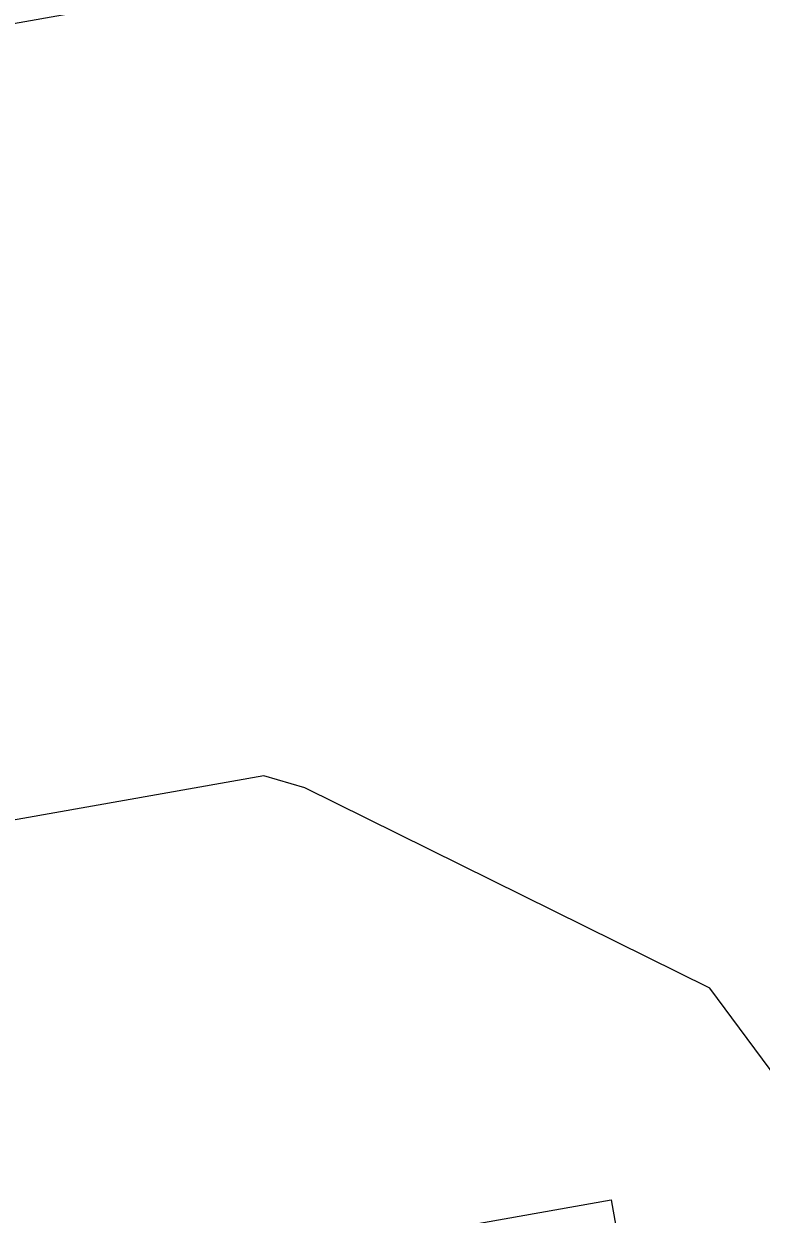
# Model space of a CAD drawing. Header units: millimetres. Extents: x -434100 to 9270898, y 0 to 249028.
# Drawn here: x 73283.88 to 73288.58, y 105971.94 to 105979.52 of the extents above; entities that cross this region are included whole.
import ezdxf
from ezdxf import colors
from ezdxf.entities.mleader import LeaderData, LeaderLine
from ezdxf.math import Vec2, Vec3

# ---------------------------------------------------------------- set-up
doc = ezdxf.new("R2010")
doc.units = ezdxf.units.MM
doc.header["$MEASUREMENT"] = 0
doc.layers.get('0').update_dxf_attribs({"color": 250, "lineweight": 9})
for name, color, linetype, lineweight in [('АР_Отметки', 250, 'Continuous', 15), ('АР_Размеры', 175, 'Continuous', 9), ('АР_Сущ Несущая стена', 216, 'Continuous', 30)]:
    doc.layers.add(name, color=color, linetype=linetype, lineweight=lineweight)
doc.styles.add('ISOCPEUR', font='isocpeur.TTF', dxfattribs={"width": 0.7})

# ---------------------------------------------------------------- blocks, each defined once
blk = doc.blocks.new('_DotSmall')
at = {"color": 0, "linetype": 'ByBlock', "const_width": 0.5}
blk.add_lwpolyline([(-0.0625, 0, 1), (0.0625, 0, 1)], format="xyb", close=True, dxfattribs=at)

msp = doc.modelspace()

# ---------------------------------------------------------------- linework, layer by layer
at = {"layer": 'АР_Размеры', "color": 5, "lineweight": 0, "ltscale": 100, "transparency": 33554687}
for points in [[(73290.1065, 105966.4015), (73289.0639, 105972.284), (73288.2508, 105973.3781), (73285.672, 105974.6546), (73285.4106, 105974.7321), (73280.9687, 105973.9448), (73280.651, 105973.6408), (73279.7682, 105973.732), (73279.066, 105977.6937), (73279.8562, 105978.8243), (73302.4755, 105982.8333)], [(73290.1065, 105966.4015), (73289.0639, 105972.284), (73288.2508, 105973.3781), (73285.672, 105974.6546), (73285.4106, 105974.7321), (73280.9687, 105973.9448), (73280.651, 105973.6408), (73279.7682, 105973.732), (73279.066, 105977.6937), (73279.8562, 105978.8243), (73302.4755, 105982.8333)], [(73290.1065, 105966.4015), (73289.0639, 105972.284), (73288.2508, 105973.3781), (73285.672, 105974.6546), (73285.4106, 105974.7321), (73280.9687, 105973.9448), (73280.651, 105973.6408), (73279.7682, 105973.732), (73279.066, 105977.6937), (73279.8562, 105978.8243), (73302.4755, 105982.8333)], [(73290.1065, 105966.4015), (73289.0639, 105972.284), (73288.2508, 105973.3781), (73285.672, 105974.6546), (73285.4106, 105974.7321), (73280.9687, 105973.9448), (73280.651, 105973.6408), (73279.7682, 105973.732), (73279.066, 105977.6937), (73279.8562, 105978.8243), (73302.4755, 105982.8333)], [(73290.1065, 105966.4015), (73289.0639, 105972.284), (73288.2508, 105973.3781), (73285.672, 105974.6546), (73285.4106, 105974.7321), (73280.9687, 105973.9448), (73280.651, 105973.6408), (73279.7682, 105973.732), (73279.066, 105977.6937), (73279.8562, 105978.8243), (73302.4755, 105982.8333)], [(73290.1065, 105966.4015), (73289.0639, 105972.284), (73288.2508, 105973.3781), (73285.672, 105974.6546), (73285.4106, 105974.7321), (73280.9687, 105973.9448), (73280.651, 105973.6408), (73279.7682, 105973.732), (73279.066, 105977.6937), (73279.8562, 105978.8243), (73302.4755, 105982.8333)], [(73290.1065, 105966.4015), (73289.0639, 105972.284), (73288.2508, 105973.3781), (73285.672, 105974.6546), (73285.4106, 105974.7321), (73280.9687, 105973.9448), (73280.651, 105973.6408), (73279.7682, 105973.732), (73279.066, 105977.6937), (73279.8562, 105978.8243), (73302.4755, 105982.8333)], [(73290.1065, 105966.4015), (73289.0639, 105972.284), (73288.2508, 105973.3781), (73285.672, 105974.6546), (73285.4106, 105974.7321), (73280.9687, 105973.9448), (73280.651, 105973.6408), (73279.7682, 105973.732), (73279.066, 105977.6937), (73279.8562, 105978.8243), (73302.4755, 105982.8333)], [(73290.1065, 105966.4015), (73289.0639, 105972.284), (73288.2508, 105973.3781), (73285.672, 105974.6546), (73285.4106, 105974.7321), (73280.9687, 105973.9448), (73280.651, 105973.6408), (73279.7682, 105973.732), (73279.066, 105977.6937), (73279.8562, 105978.8243), (73302.4755, 105982.8333)], [(73290.1065, 105966.4015), (73289.0639, 105972.284), (73288.2508, 105973.3781), (73285.672, 105974.6546), (73285.4106, 105974.7321), (73280.9687, 105973.9448), (73280.651, 105973.6408), (73279.7682, 105973.732), (73279.066, 105977.6937), (73279.8562, 105978.8243), (73302.4755, 105982.8333)], [(73290.1065, 105966.4015), (73289.0639, 105972.284), (73288.2508, 105973.3781), (73285.672, 105974.6546), (73285.4106, 105974.7321), (73280.9687, 105973.9448), (73280.651, 105973.6408), (73279.7682, 105973.732), (73279.066, 105977.6937), (73279.8562, 105978.8243), (73302.4755, 105982.8333)], [(73290.1065, 105966.4015), (73289.0639, 105972.284), (73288.2508, 105973.3781), (73285.672, 105974.6546), (73285.4106, 105974.7321), (73280.9687, 105973.9448), (73280.651, 105973.6408), (73279.7682, 105973.732), (73279.066, 105977.6937), (73279.8562, 105978.8243), (73302.4755, 105982.8333)], [(73290.1065, 105966.4015), (73289.0639, 105972.284), (73288.2508, 105973.3781), (73285.672, 105974.6546), (73285.4106, 105974.7321), (73280.9687, 105973.9448), (73280.651, 105973.6408), (73279.7682, 105973.732), (73279.066, 105977.6937), (73279.8562, 105978.8243), (73302.4755, 105982.8333)], [(73290.1065, 105966.4015), (73289.0639, 105972.284), (73288.2508, 105973.3781), (73285.672, 105974.6546), (73285.4106, 105974.7321), (73280.9687, 105973.9448), (73280.651, 105973.6408), (73279.7682, 105973.732), (73279.066, 105977.6937), (73279.8562, 105978.8243), (73302.4755, 105982.8333)], [(73290.1065, 105966.4015), (73289.0639, 105972.284), (73288.2508, 105973.3781), (73285.672, 105974.6546), (73285.4106, 105974.7321), (73280.9687, 105973.9448), (73280.651, 105973.6408), (73279.7682, 105973.732), (73279.066, 105977.6937), (73279.8562, 105978.8243), (73302.4755, 105982.8333)], [(73290.1065, 105966.4015), (73289.0639, 105972.284), (73288.2508, 105973.3781), (73285.672, 105974.6546), (73285.4106, 105974.7321), (73280.9687, 105973.9448), (73280.651, 105973.6408), (73279.7682, 105973.732), (73279.066, 105977.6937), (73279.8562, 105978.8243), (73302.4755, 105982.8333)], [(73290.1065, 105966.4015), (73289.0639, 105972.284), (73288.2508, 105973.3781), (73285.672, 105974.6546), (73285.4106, 105974.7321), (73280.9687, 105973.9448), (73280.651, 105973.6408), (73279.7682, 105973.732), (73279.066, 105977.6937), (73279.8562, 105978.8243), (73302.4755, 105982.8333)], [(73290.1065, 105966.4015), (73289.0639, 105972.284), (73288.2508, 105973.3781), (73285.672, 105974.6546), (73285.4106, 105974.7321), (73280.9687, 105973.9448), (73280.651, 105973.6408), (73279.7682, 105973.732), (73279.066, 105977.6937), (73279.8562, 105978.8243), (73302.4755, 105982.8333)], [(73290.1065, 105966.4015), (73289.0639, 105972.284), (73288.2508, 105973.3781), (73285.672, 105974.6546), (73285.4106, 105974.7321), (73280.9687, 105973.9448), (73280.651, 105973.6408), (73279.7682, 105973.732), (73279.066, 105977.6937), (73279.8562, 105978.8243), (73302.4755, 105982.8333)], [(73290.1065, 105966.4015), (73289.0639, 105972.284), (73288.2508, 105973.3781), (73285.672, 105974.6546), (73285.4106, 105974.7321), (73280.9687, 105973.9448), (73280.651, 105973.6408), (73279.7682, 105973.732), (73279.066, 105977.6937), (73279.8562, 105978.8243), (73302.4755, 105982.8333)], [(73290.1065, 105966.4015), (73289.0639, 105972.284), (73288.2508, 105973.3781), (73285.672, 105974.6546), (73285.4106, 105974.7321), (73280.9687, 105973.9448), (73280.651, 105973.6408), (73279.7682, 105973.732), (73279.066, 105977.6937), (73279.8562, 105978.8243), (73302.4755, 105982.8333)], [(73290.1065, 105966.4015), (73289.0639, 105972.284), (73288.2508, 105973.3781), (73285.672, 105974.6546), (73285.4106, 105974.7321), (73280.9687, 105973.9448), (73280.651, 105973.6408), (73279.7682, 105973.732), (73279.066, 105977.6937), (73279.8562, 105978.8243), (73302.4755, 105982.8333)], [(73290.1065, 105966.4015), (73289.0639, 105972.284), (73288.2508, 105973.3781), (73285.672, 105974.6546), (73285.4106, 105974.7321), (73280.9687, 105973.9448), (73280.651, 105973.6408), (73279.7682, 105973.732), (73279.066, 105977.6937), (73279.8562, 105978.8243), (73302.4755, 105982.8333)], [(73290.1065, 105966.4015), (73289.0639, 105972.284), (73288.2508, 105973.3781), (73285.672, 105974.6546), (73285.4106, 105974.7321), (73280.9687, 105973.9448), (73280.651, 105973.6408), (73279.7682, 105973.732), (73279.066, 105977.6937), (73279.8562, 105978.8243), (73302.4755, 105982.8333)], [(73290.1065, 105966.4015), (73289.0639, 105972.284), (73288.2508, 105973.3781), (73285.672, 105974.6546), (73285.4106, 105974.7321), (73280.9687, 105973.9448), (73280.651, 105973.6408), (73279.7682, 105973.732), (73279.066, 105977.6937), (73279.8562, 105978.8243), (73302.4755, 105982.8333)], [(73290.1065, 105966.4015), (73289.0639, 105972.284), (73288.2508, 105973.3781), (73285.672, 105974.6546), (73285.4106, 105974.7321), (73280.9687, 105973.9448), (73280.651, 105973.6408), (73279.7682, 105973.732), (73279.066, 105977.6937), (73279.8562, 105978.8243), (73302.4755, 105982.8333)], [(73290.1065, 105966.4015), (73289.0639, 105972.284), (73288.2508, 105973.3781), (73285.672, 105974.6546), (73285.4106, 105974.7321), (73280.9687, 105973.9448), (73280.651, 105973.6408), (73279.7682, 105973.732), (73279.066, 105977.6937), (73279.8562, 105978.8243), (73302.4755, 105982.8333)], [(73290.1065, 105966.4015), (73289.0639, 105972.284), (73288.2508, 105973.3781), (73285.672, 105974.6546), (73285.4106, 105974.7321), (73280.9687, 105973.9448), (73280.651, 105973.6408), (73279.7682, 105973.732), (73279.066, 105977.6937), (73279.8562, 105978.8243), (73302.4755, 105982.8333)], [(73290.1065, 105966.4015), (73289.0639, 105972.284), (73288.2508, 105973.3781), (73285.672, 105974.6546), (73285.4106, 105974.7321), (73280.9687, 105973.9448), (73280.651, 105973.6408), (73279.7682, 105973.732), (73279.066, 105977.6937), (73279.8562, 105978.8243), (73302.4755, 105982.8333)], [(73290.1065, 105966.4015), (73289.0639, 105972.284), (73288.2508, 105973.3781), (73285.672, 105974.6546), (73285.4106, 105974.7321), (73280.9687, 105973.9448), (73280.651, 105973.6408), (73279.7682, 105973.732), (73279.066, 105977.6937), (73279.8562, 105978.8243), (73302.4755, 105982.8333)], [(73290.1065, 105966.4015), (73289.0639, 105972.284), (73288.2508, 105973.3781), (73285.672, 105974.6546), (73285.4106, 105974.7321), (73280.9687, 105973.9448), (73280.651, 105973.6408), (73279.7682, 105973.732), (73279.066, 105977.6937), (73279.8562, 105978.8243), (73302.4755, 105982.8333)], [(73290.1065, 105966.4015), (73289.0639, 105972.284), (73288.2508, 105973.3781), (73285.672, 105974.6546), (73285.4106, 105974.7321), (73280.9687, 105973.9448), (73280.651, 105973.6408), (73279.7682, 105973.732), (73279.066, 105977.6937), (73279.8562, 105978.8243), (73302.4755, 105982.8333)], [(73290.1065, 105966.4015), (73289.0639, 105972.284), (73288.2508, 105973.3781), (73285.672, 105974.6546), (73285.4106, 105974.7321), (73280.9687, 105973.9448), (73280.651, 105973.6408), (73279.7682, 105973.732), (73279.066, 105977.6937), (73279.8562, 105978.8243), (73302.4755, 105982.8333)], [(73290.1065, 105966.4015), (73289.0639, 105972.284), (73288.2508, 105973.3781), (73285.672, 105974.6546), (73285.4106, 105974.7321), (73280.9687, 105973.9448), (73280.651, 105973.6408), (73279.7682, 105973.732), (73279.066, 105977.6937), (73279.8562, 105978.8243), (73302.4755, 105982.8333)], [(73290.1065, 105966.4015), (73289.0639, 105972.284), (73288.2508, 105973.3781), (73285.672, 105974.6546), (73285.4106, 105974.7321), (73280.9687, 105973.9448), (73280.651, 105973.6408), (73279.7682, 105973.732), (73279.066, 105977.6937), (73279.8562, 105978.8243), (73302.4755, 105982.8333)], [(73290.1065, 105966.4015), (73289.0639, 105972.284), (73288.2508, 105973.3781), (73285.672, 105974.6546), (73285.4106, 105974.7321), (73280.9687, 105973.9448), (73280.651, 105973.6408), (73279.7682, 105973.732), (73279.066, 105977.6937), (73279.8562, 105978.8243), (73302.4755, 105982.8333)], [(73290.1065, 105966.4015), (73289.0639, 105972.284), (73288.2508, 105973.3781), (73285.672, 105974.6546), (73285.4106, 105974.7321), (73280.9687, 105973.9448), (73280.651, 105973.6408), (73279.7682, 105973.732), (73279.066, 105977.6937), (73279.8562, 105978.8243), (73302.4755, 105982.8333)], [(73290.1065, 105966.4015), (73289.0639, 105972.284), (73288.2508, 105973.3781), (73285.672, 105974.6546), (73285.4106, 105974.7321), (73280.9687, 105973.9448), (73280.651, 105973.6408), (73279.7682, 105973.732), (73279.066, 105977.6937), (73279.8562, 105978.8243), (73302.4755, 105982.8333)], [(73290.1065, 105966.4015), (73289.0639, 105972.284), (73288.2508, 105973.3781), (73285.672, 105974.6546), (73285.4106, 105974.7321), (73280.9687, 105973.9448), (73280.651, 105973.6408), (73279.7682, 105973.732), (73279.066, 105977.6937), (73279.8562, 105978.8243), (73302.4755, 105982.8333)], [(73290.1065, 105966.4015), (73289.0639, 105972.284), (73288.2508, 105973.3781), (73285.672, 105974.6546), (73285.4106, 105974.7321), (73280.9687, 105973.9448), (73280.651, 105973.6408), (73279.7682, 105973.732), (73279.066, 105977.6937), (73279.8562, 105978.8243), (73302.4755, 105982.8333)], [(73290.1065, 105966.4015), (73289.0639, 105972.284), (73288.2508, 105973.3781), (73285.672, 105974.6546), (73285.4106, 105974.7321), (73280.9687, 105973.9448), (73280.651, 105973.6408), (73279.7682, 105973.732), (73279.066, 105977.6937), (73279.8562, 105978.8243), (73302.4755, 105982.8333)], [(73290.1065, 105966.4015), (73289.0639, 105972.284), (73288.2508, 105973.3781), (73285.672, 105974.6546), (73285.4106, 105974.7321), (73280.9687, 105973.9448), (73280.651, 105973.6408), (73279.7682, 105973.732), (73279.066, 105977.6937), (73279.8562, 105978.8243), (73302.4755, 105982.8333)], [(73290.1065, 105966.4015), (73289.0639, 105972.284), (73288.2508, 105973.3781), (73285.672, 105974.6546), (73285.4106, 105974.7321), (73280.9687, 105973.9448), (73280.651, 105973.6408), (73279.7682, 105973.732), (73279.066, 105977.6937), (73279.8562, 105978.8243), (73302.4755, 105982.8333)], [(73290.1065, 105966.4015), (73289.0639, 105972.284), (73288.2508, 105973.3781), (73285.672, 105974.6546), (73285.4106, 105974.7321), (73280.9687, 105973.9448), (73280.651, 105973.6408), (73279.7682, 105973.732), (73279.066, 105977.6937), (73279.8562, 105978.8243), (73302.4755, 105982.8333)], [(73290.1065, 105966.4015), (73289.0639, 105972.284), (73288.2508, 105973.3781), (73285.672, 105974.6546), (73285.4106, 105974.7321), (73280.9687, 105973.9448), (73280.651, 105973.6408), (73279.7682, 105973.732), (73279.066, 105977.6937), (73279.8562, 105978.8243), (73302.4755, 105982.8333)], [(73290.1065, 105966.4015), (73289.0639, 105972.284), (73288.2508, 105973.3781), (73285.672, 105974.6546), (73285.4106, 105974.7321), (73280.9687, 105973.9448), (73280.651, 105973.6408), (73279.7682, 105973.732), (73279.066, 105977.6937), (73279.8562, 105978.8243), (73302.4755, 105982.8333)], [(73290.1065, 105966.4015), (73289.0639, 105972.284), (73288.2508, 105973.3781), (73285.672, 105974.6546), (73285.4106, 105974.7321), (73280.9687, 105973.9448), (73280.651, 105973.6408), (73279.7682, 105973.732), (73279.066, 105977.6937), (73279.8562, 105978.8243), (73302.4755, 105982.8333)], [(73290.1065, 105966.4015), (73289.0639, 105972.284), (73288.2508, 105973.3781), (73285.672, 105974.6546), (73285.4106, 105974.7321), (73280.9687, 105973.9448), (73280.651, 105973.6408), (73279.7682, 105973.732), (73279.066, 105977.6937), (73279.8562, 105978.8243), (73302.4755, 105982.8333)], [(73290.1065, 105966.4015), (73289.0639, 105972.284), (73288.2508, 105973.3781), (73285.672, 105974.6546), (73285.4106, 105974.7321), (73280.9687, 105973.9448), (73280.651, 105973.6408), (73279.7682, 105973.732), (73279.066, 105977.6937), (73279.8562, 105978.8243), (73302.4755, 105982.8333)], [(73290.1065, 105966.4015), (73289.0639, 105972.284), (73288.2508, 105973.3781), (73285.672, 105974.6546), (73285.4106, 105974.7321), (73280.9687, 105973.9448), (73280.651, 105973.6408), (73279.7682, 105973.732), (73279.066, 105977.6937), (73279.8562, 105978.8243), (73302.4755, 105982.8333)], [(73290.1065, 105966.4015), (73289.0639, 105972.284), (73288.2508, 105973.3781), (73285.672, 105974.6546), (73285.4106, 105974.7321), (73280.9687, 105973.9448), (73280.651, 105973.6408), (73279.7682, 105973.732), (73279.066, 105977.6937), (73279.8562, 105978.8243), (73302.4755, 105982.8333)], [(73290.1065, 105966.4015), (73289.0639, 105972.284), (73288.2508, 105973.3781), (73285.672, 105974.6546), (73285.4106, 105974.7321), (73280.9687, 105973.9448), (73280.651, 105973.6408), (73279.7682, 105973.732), (73279.066, 105977.6937), (73279.8562, 105978.8243), (73302.4755, 105982.8333)], [(73290.1065, 105966.4015), (73289.0639, 105972.284), (73288.2508, 105973.3781), (73285.672, 105974.6546), (73285.4106, 105974.7321), (73280.9687, 105973.9448), (73280.651, 105973.6408), (73279.7682, 105973.732), (73279.066, 105977.6937), (73279.8562, 105978.8243), (73302.4755, 105982.8333)], [(73290.1065, 105966.4015), (73289.0639, 105972.284), (73288.2508, 105973.3781), (73285.672, 105974.6546), (73285.4106, 105974.7321), (73280.9687, 105973.9448), (73280.651, 105973.6408), (73279.7682, 105973.732), (73279.066, 105977.6937), (73279.8562, 105978.8243), (73302.4755, 105982.8333)], [(73290.1065, 105966.4015), (73289.0639, 105972.284), (73288.2508, 105973.3781), (73285.672, 105974.6546), (73285.4106, 105974.7321), (73280.9687, 105973.9448), (73280.651, 105973.6408), (73279.7682, 105973.732), (73279.066, 105977.6937), (73279.8562, 105978.8243), (73302.4755, 105982.8333)], [(73290.1065, 105966.4015), (73289.0639, 105972.284), (73288.2508, 105973.3781), (73285.672, 105974.6546), (73285.4106, 105974.7321), (73280.9687, 105973.9448), (73280.651, 105973.6408), (73279.7682, 105973.732), (73279.066, 105977.6937), (73279.8562, 105978.8243), (73302.4755, 105982.8333)], [(73290.1065, 105966.4015), (73289.0639, 105972.284), (73288.2508, 105973.3781), (73285.672, 105974.6546), (73285.4106, 105974.7321), (73280.9687, 105973.9448), (73280.651, 105973.6408), (73279.7682, 105973.732), (73279.066, 105977.6937), (73279.8562, 105978.8243), (73302.4755, 105982.8333)], [(73290.1065, 105966.4015), (73289.0639, 105972.284), (73288.2508, 105973.3781), (73285.672, 105974.6546), (73285.4106, 105974.7321), (73280.9687, 105973.9448), (73280.651, 105973.6408), (73279.7682, 105973.732), (73279.066, 105977.6937), (73279.8562, 105978.8243), (73302.4755, 105982.8333)], [(73290.1065, 105966.4015), (73289.0639, 105972.284), (73288.2508, 105973.3781), (73285.672, 105974.6546), (73285.4106, 105974.7321), (73280.9687, 105973.9448), (73280.651, 105973.6408), (73279.7682, 105973.732), (73279.066, 105977.6937), (73279.8562, 105978.8243), (73302.4755, 105982.8333)], [(73290.1065, 105966.4015), (73289.0639, 105972.284), (73288.2508, 105973.3781), (73285.672, 105974.6546), (73285.4106, 105974.7321), (73280.9687, 105973.9448), (73280.651, 105973.6408), (73279.7682, 105973.732), (73279.066, 105977.6937), (73279.8562, 105978.8243), (73302.4755, 105982.8333)], [(73290.1065, 105966.4015), (73289.0639, 105972.284), (73288.2508, 105973.3781), (73285.672, 105974.6546), (73285.4106, 105974.7321), (73280.9687, 105973.9448), (73280.651, 105973.6408), (73279.7682, 105973.732), (73279.066, 105977.6937), (73279.8562, 105978.8243), (73302.4755, 105982.8333)], [(73290.1065, 105966.4015), (73289.0639, 105972.284), (73288.2508, 105973.3781), (73285.672, 105974.6546), (73285.4106, 105974.7321), (73280.9687, 105973.9448), (73280.651, 105973.6408), (73279.7682, 105973.732), (73279.066, 105977.6937), (73279.8562, 105978.8243), (73302.4755, 105982.8333)], [(73290.1065, 105966.4015), (73289.0639, 105972.284), (73288.2508, 105973.3781), (73285.672, 105974.6546), (73285.4106, 105974.7321), (73280.9687, 105973.9448), (73280.651, 105973.6408), (73279.7682, 105973.732), (73279.066, 105977.6937), (73279.8562, 105978.8243), (73302.4755, 105982.8333)], [(73290.1065, 105966.4015), (73289.0639, 105972.284), (73288.2508, 105973.3781), (73285.672, 105974.6546), (73285.4106, 105974.7321), (73280.9687, 105973.9448), (73280.651, 105973.6408), (73279.7682, 105973.732), (73279.066, 105977.6937), (73279.8562, 105978.8243), (73302.4755, 105982.8333)], [(73290.1065, 105966.4015), (73289.0639, 105972.284), (73288.2508, 105973.3781), (73285.672, 105974.6546), (73285.4106, 105974.7321), (73280.9687, 105973.9448), (73280.651, 105973.6408), (73279.7682, 105973.732), (73279.066, 105977.6937), (73279.8562, 105978.8243), (73302.4755, 105982.8333)], [(73290.1065, 105966.4015), (73289.0639, 105972.284), (73288.2508, 105973.3781), (73285.672, 105974.6546), (73285.4106, 105974.7321), (73280.9687, 105973.9448), (73280.651, 105973.6408), (73279.7682, 105973.732), (73279.066, 105977.6937), (73279.8562, 105978.8243), (73302.4755, 105982.8333)], [(73290.1065, 105966.4015), (73289.0639, 105972.284), (73288.2508, 105973.3781), (73285.672, 105974.6546), (73285.4106, 105974.7321), (73280.9687, 105973.9448), (73280.651, 105973.6408), (73279.7682, 105973.732), (73279.066, 105977.6937), (73279.8562, 105978.8243), (73302.4755, 105982.8333)], [(73290.1065, 105966.4015), (73289.0639, 105972.284), (73288.2508, 105973.3781), (73285.672, 105974.6546), (73285.4106, 105974.7321), (73280.9687, 105973.9448), (73280.651, 105973.6408), (73279.7682, 105973.732), (73279.066, 105977.6937), (73279.8562, 105978.8243), (73302.4755, 105982.8333)], [(73290.1065, 105966.4015), (73289.0639, 105972.284), (73288.2508, 105973.3781), (73285.672, 105974.6546), (73285.4106, 105974.7321), (73280.9687, 105973.9448), (73280.651, 105973.6408), (73279.7682, 105973.732), (73279.066, 105977.6937), (73279.8562, 105978.8243), (73302.4755, 105982.8333)], [(73290.1065, 105966.4015), (73289.0639, 105972.284), (73288.2508, 105973.3781), (73285.672, 105974.6546), (73285.4106, 105974.7321), (73280.9687, 105973.9448), (73280.651, 105973.6408), (73279.7682, 105973.732), (73279.066, 105977.6937), (73279.8562, 105978.8243), (73302.4755, 105982.8333)], [(73290.1065, 105966.4015), (73289.0639, 105972.284), (73288.2508, 105973.3781), (73285.672, 105974.6546), (73285.4106, 105974.7321), (73280.9687, 105973.9448), (73280.651, 105973.6408), (73279.7682, 105973.732), (73279.066, 105977.6937), (73279.8562, 105978.8243), (73302.4755, 105982.8333)], [(73290.1065, 105966.4015), (73289.0639, 105972.284), (73288.2508, 105973.3781), (73285.672, 105974.6546), (73285.4106, 105974.7321), (73280.9687, 105973.9448), (73280.651, 105973.6408), (73279.7682, 105973.732), (73279.066, 105977.6937), (73279.8562, 105978.8243), (73302.4755, 105982.8333)], [(73290.1065, 105966.4015), (73289.0639, 105972.284), (73288.2508, 105973.3781), (73285.672, 105974.6546), (73285.4106, 105974.7321), (73280.9687, 105973.9448), (73280.651, 105973.6408), (73279.7682, 105973.732), (73279.066, 105977.6937), (73279.8562, 105978.8243), (73302.4755, 105982.8333)], [(73290.1065, 105966.4015), (73289.0639, 105972.284), (73288.2508, 105973.3781), (73285.672, 105974.6546), (73285.4106, 105974.7321), (73280.9687, 105973.9448), (73280.651, 105973.6408), (73279.7682, 105973.732), (73279.066, 105977.6937), (73279.8562, 105978.8243), (73302.4755, 105982.8333)], [(73290.1065, 105966.4015), (73289.0639, 105972.284), (73288.2508, 105973.3781), (73285.672, 105974.6546), (73285.4106, 105974.7321), (73280.9687, 105973.9448), (73280.651, 105973.6408), (73279.7682, 105973.732), (73279.066, 105977.6937), (73279.8562, 105978.8243), (73302.4755, 105982.8333)], [(73290.1065, 105966.4015), (73289.0639, 105972.284), (73288.2508, 105973.3781), (73285.672, 105974.6546), (73285.4106, 105974.7321), (73280.9687, 105973.9448), (73280.651, 105973.6408), (73279.7682, 105973.732), (73279.066, 105977.6937), (73279.8562, 105978.8243), (73302.4755, 105982.8333)], [(73290.1065, 105966.4015), (73289.0639, 105972.284), (73288.2508, 105973.3781), (73285.672, 105974.6546), (73285.4106, 105974.7321), (73280.9687, 105973.9448), (73280.651, 105973.6408), (73279.7682, 105973.732), (73279.066, 105977.6937), (73279.8562, 105978.8243), (73302.4755, 105982.8333)], [(73290.1065, 105966.4015), (73289.0639, 105972.284), (73288.2508, 105973.3781), (73285.672, 105974.6546), (73285.4106, 105974.7321), (73280.9687, 105973.9448), (73280.651, 105973.6408), (73279.7682, 105973.732), (73279.066, 105977.6937), (73279.8562, 105978.8243), (73302.4755, 105982.8333)], [(73290.1065, 105966.4015), (73289.0639, 105972.284), (73288.2508, 105973.3781), (73285.672, 105974.6546), (73285.4106, 105974.7321), (73280.9687, 105973.9448), (73280.651, 105973.6408), (73279.7682, 105973.732), (73279.066, 105977.6937), (73279.8562, 105978.8243), (73302.4755, 105982.8333)], [(73290.1065, 105966.4015), (73289.0639, 105972.284), (73288.2508, 105973.3781), (73285.672, 105974.6546), (73285.4106, 105974.7321), (73280.9687, 105973.9448), (73280.651, 105973.6408), (73279.7682, 105973.732), (73279.066, 105977.6937), (73279.8562, 105978.8243), (73302.4755, 105982.8333)], [(73290.1065, 105966.4015), (73289.0639, 105972.284), (73288.2508, 105973.3781), (73285.672, 105974.6546), (73285.4106, 105974.7321), (73280.9687, 105973.9448), (73280.651, 105973.6408), (73279.7682, 105973.732), (73279.066, 105977.6937), (73279.8562, 105978.8243), (73302.4755, 105982.8333)], [(73290.1065, 105966.4015), (73289.0639, 105972.284), (73288.2508, 105973.3781), (73285.672, 105974.6546), (73285.4106, 105974.7321), (73280.9687, 105973.9448), (73280.651, 105973.6408), (73279.7682, 105973.732), (73279.066, 105977.6937), (73279.8562, 105978.8243), (73302.4755, 105982.8333)], [(73290.1065, 105966.4015), (73289.0639, 105972.284), (73288.2508, 105973.3781), (73285.672, 105974.6546), (73285.4106, 105974.7321), (73280.9687, 105973.9448), (73280.651, 105973.6408), (73279.7682, 105973.732), (73279.066, 105977.6937), (73279.8562, 105978.8243), (73302.4755, 105982.8333)], [(73290.1065, 105966.4015), (73289.0639, 105972.284), (73288.2508, 105973.3781), (73285.672, 105974.6546), (73285.4106, 105974.7321), (73280.9687, 105973.9448), (73280.651, 105973.6408), (73279.7682, 105973.732), (73279.066, 105977.6937), (73279.8562, 105978.8243), (73302.4755, 105982.8333)], [(73290.1065, 105966.4015), (73289.0639, 105972.284), (73288.2508, 105973.3781), (73285.672, 105974.6546), (73285.4106, 105974.7321), (73280.9687, 105973.9448), (73280.651, 105973.6408), (73279.7682, 105973.732), (73279.066, 105977.6937), (73279.8562, 105978.8243), (73302.4755, 105982.8333)], [(73290.1065, 105966.4015), (73289.0639, 105972.284), (73288.2508, 105973.3781), (73285.672, 105974.6546), (73285.4106, 105974.7321), (73280.9687, 105973.9448), (73280.651, 105973.6408), (73279.7682, 105973.732), (73279.066, 105977.6937), (73279.8562, 105978.8243), (73302.4755, 105982.8333)], [(73290.1065, 105966.4015), (73289.0639, 105972.284), (73288.2508, 105973.3781), (73285.672, 105974.6546), (73285.4106, 105974.7321), (73280.9687, 105973.9448), (73280.651, 105973.6408), (73279.7682, 105973.732), (73279.066, 105977.6937), (73279.8562, 105978.8243), (73302.4755, 105982.8333)], [(73290.1065, 105966.4015), (73289.0639, 105972.284), (73288.2508, 105973.3781), (73285.672, 105974.6546), (73285.4106, 105974.7321), (73280.9687, 105973.9448), (73280.651, 105973.6408), (73279.7682, 105973.732), (73279.066, 105977.6937), (73279.8562, 105978.8243), (73302.4755, 105982.8333)], [(73290.1065, 105966.4015), (73289.0639, 105972.284), (73288.2508, 105973.3781), (73285.672, 105974.6546), (73285.4106, 105974.7321), (73280.9687, 105973.9448), (73280.651, 105973.6408), (73279.7682, 105973.732), (73279.066, 105977.6937), (73279.8562, 105978.8243), (73302.4755, 105982.8333)], [(73290.1065, 105966.4015), (73289.0639, 105972.284), (73288.2508, 105973.3781), (73285.672, 105974.6546), (73285.4106, 105974.7321), (73280.9687, 105973.9448), (73280.651, 105973.6408), (73279.7682, 105973.732), (73279.066, 105977.6937), (73279.8562, 105978.8243), (73302.4755, 105982.8333)], [(73290.1065, 105966.4015), (73289.0639, 105972.284), (73288.2508, 105973.3781), (73285.672, 105974.6546), (73285.4106, 105974.7321), (73280.9687, 105973.9448), (73280.651, 105973.6408), (73279.7682, 105973.732), (73279.066, 105977.6937), (73279.8562, 105978.8243), (73302.4755, 105982.8333)], [(73290.1065, 105966.4015), (73289.0639, 105972.284), (73288.2508, 105973.3781), (73285.672, 105974.6546), (73285.4106, 105974.7321), (73280.9687, 105973.9448), (73280.651, 105973.6408), (73279.7682, 105973.732), (73279.066, 105977.6937), (73279.8562, 105978.8243), (73302.4755, 105982.8333)], [(73290.1065, 105966.4015), (73289.0639, 105972.284), (73288.2508, 105973.3781), (73285.672, 105974.6546), (73285.4106, 105974.7321), (73280.9687, 105973.9448), (73280.651, 105973.6408), (73279.7682, 105973.732), (73279.066, 105977.6937), (73279.8562, 105978.8243), (73302.4755, 105982.8333)], [(73290.1065, 105966.4015), (73289.0639, 105972.284), (73288.2508, 105973.3781), (73285.672, 105974.6546), (73285.4106, 105974.7321), (73280.9687, 105973.9448), (73280.651, 105973.6408), (73279.7682, 105973.732), (73279.066, 105977.6937), (73279.8562, 105978.8243), (73302.4755, 105982.8333)], [(73290.1065, 105966.4015), (73289.0639, 105972.284), (73288.2508, 105973.3781), (73285.672, 105974.6546), (73285.4106, 105974.7321), (73280.9687, 105973.9448), (73280.651, 105973.6408), (73279.7682, 105973.732), (73279.066, 105977.6937), (73279.8562, 105978.8243), (73302.4755, 105982.8333)], [(73290.1065, 105966.4015), (73289.0639, 105972.284), (73288.2508, 105973.3781), (73285.672, 105974.6546), (73285.4106, 105974.7321), (73280.9687, 105973.9448), (73280.651, 105973.6408), (73279.7682, 105973.732), (73279.066, 105977.6937), (73279.8562, 105978.8243), (73302.4755, 105982.8333)], [(73290.1065, 105966.4015), (73289.0639, 105972.284), (73288.2508, 105973.3781), (73285.672, 105974.6546), (73285.4106, 105974.7321), (73280.9687, 105973.9448), (73280.651, 105973.6408), (73279.7682, 105973.732), (73279.066, 105977.6937), (73279.8562, 105978.8243), (73302.4755, 105982.8333)], [(73290.1065, 105966.4015), (73289.0639, 105972.284), (73288.2508, 105973.3781), (73285.672, 105974.6546), (73285.4106, 105974.7321), (73280.9687, 105973.9448), (73280.651, 105973.6408), (73279.7682, 105973.732), (73279.066, 105977.6937), (73279.8562, 105978.8243), (73302.4755, 105982.8333)], [(73290.1065, 105966.4015), (73289.0639, 105972.284), (73288.2508, 105973.3781), (73285.672, 105974.6546), (73285.4106, 105974.7321), (73280.9687, 105973.9448), (73280.651, 105973.6408), (73279.7682, 105973.732), (73279.066, 105977.6937), (73279.8562, 105978.8243), (73302.4755, 105982.8333)], [(73290.1065, 105966.4015), (73289.0639, 105972.284), (73288.2508, 105973.3781), (73285.672, 105974.6546), (73285.4106, 105974.7321), (73280.9687, 105973.9448), (73280.651, 105973.6408), (73279.7682, 105973.732), (73279.066, 105977.6937), (73279.8562, 105978.8243), (73302.4755, 105982.8333)], [(73290.1065, 105966.4015), (73289.0639, 105972.284), (73288.2508, 105973.3781), (73285.672, 105974.6546), (73285.4106, 105974.7321), (73280.9687, 105973.9448), (73280.651, 105973.6408), (73279.7682, 105973.732), (73279.066, 105977.6937), (73279.8562, 105978.8243), (73302.4755, 105982.8333)], [(73290.1065, 105966.4015), (73289.0639, 105972.284), (73288.2508, 105973.3781), (73285.672, 105974.6546), (73285.4106, 105974.7321), (73280.9687, 105973.9448), (73280.651, 105973.6408), (73279.7682, 105973.732), (73279.066, 105977.6937), (73279.8562, 105978.8243), (73302.4755, 105982.8333)], [(73290.1065, 105966.4015), (73289.0639, 105972.284), (73288.2508, 105973.3781), (73285.672, 105974.6546), (73285.4106, 105974.7321), (73280.9687, 105973.9448), (73280.651, 105973.6408), (73279.7682, 105973.732), (73279.066, 105977.6937), (73279.8562, 105978.8243), (73302.4755, 105982.8333)], [(73290.1065, 105966.4015), (73289.0639, 105972.284), (73288.2508, 105973.3781), (73285.672, 105974.6546), (73285.4106, 105974.7321), (73280.9687, 105973.9448), (73280.651, 105973.6408), (73279.7682, 105973.732), (73279.066, 105977.6937), (73279.8562, 105978.8243), (73302.4755, 105982.8333)], [(73290.1065, 105966.4015), (73289.0639, 105972.284), (73288.2508, 105973.3781), (73285.672, 105974.6546), (73285.4106, 105974.7321), (73280.9687, 105973.9448), (73280.651, 105973.6408), (73279.7682, 105973.732), (73279.066, 105977.6937), (73279.8562, 105978.8243), (73302.4755, 105982.8333)], [(73290.1065, 105966.4015), (73289.0639, 105972.284), (73288.2508, 105973.3781), (73285.672, 105974.6546), (73285.4106, 105974.7321), (73280.9687, 105973.9448), (73280.651, 105973.6408), (73279.7682, 105973.732), (73279.066, 105977.6937), (73279.8562, 105978.8243), (73302.4755, 105982.8333)], [(73290.1065, 105966.4015), (73289.0639, 105972.284), (73288.2508, 105973.3781), (73285.672, 105974.6546), (73285.4106, 105974.7321), (73280.9687, 105973.9448), (73280.651, 105973.6408), (73279.7682, 105973.732), (73279.066, 105977.6937), (73279.8562, 105978.8243), (73302.4755, 105982.8333)], [(73290.1065, 105966.4015), (73289.0639, 105972.284), (73288.2508, 105973.3781), (73285.672, 105974.6546), (73285.4106, 105974.7321), (73280.9687, 105973.9448), (73280.651, 105973.6408), (73279.7682, 105973.732), (73279.066, 105977.6937), (73279.8562, 105978.8243), (73302.4755, 105982.8333)], [(73290.1065, 105966.4015), (73289.0639, 105972.284), (73288.2508, 105973.3781), (73285.672, 105974.6546), (73285.4106, 105974.7321), (73280.9687, 105973.9448), (73280.651, 105973.6408), (73279.7682, 105973.732), (73279.066, 105977.6937), (73279.8562, 105978.8243), (73302.4755, 105982.8333)], [(73290.1065, 105966.4015), (73289.0639, 105972.284), (73288.2508, 105973.3781), (73285.672, 105974.6546), (73285.4106, 105974.7321), (73280.9687, 105973.9448), (73280.651, 105973.6408), (73279.7682, 105973.732), (73279.066, 105977.6937), (73279.8562, 105978.8243), (73302.4755, 105982.8333)], [(73290.1065, 105966.4015), (73289.0639, 105972.284), (73288.2508, 105973.3781), (73285.672, 105974.6546), (73285.4106, 105974.7321), (73280.9687, 105973.9448), (73280.651, 105973.6408), (73279.7682, 105973.732), (73279.066, 105977.6937), (73279.8562, 105978.8243), (73302.4755, 105982.8333)], [(73290.1065, 105966.4015), (73289.0639, 105972.284), (73288.2508, 105973.3781), (73285.672, 105974.6546), (73285.4106, 105974.7321), (73280.9687, 105973.9448), (73280.651, 105973.6408), (73279.7682, 105973.732), (73279.066, 105977.6937), (73279.8562, 105978.8243), (73302.4755, 105982.8333)], [(73290.1065, 105966.4015), (73289.0639, 105972.284), (73288.2508, 105973.3781), (73285.672, 105974.6546), (73285.4106, 105974.7321), (73280.9687, 105973.9448), (73280.651, 105973.6408), (73279.7682, 105973.732), (73279.066, 105977.6937), (73279.8562, 105978.8243), (73302.4755, 105982.8333)], [(73290.1065, 105966.4015), (73289.0639, 105972.284), (73288.2508, 105973.3781), (73285.672, 105974.6546), (73285.4106, 105974.7321), (73280.9687, 105973.9448), (73280.651, 105973.6408), (73279.7682, 105973.732), (73279.066, 105977.6937), (73279.8562, 105978.8243), (73302.4755, 105982.8333)], [(73290.1065, 105966.4015), (73289.0639, 105972.284), (73288.2508, 105973.3781), (73285.672, 105974.6546), (73285.4106, 105974.7321), (73280.9687, 105973.9448), (73280.651, 105973.6408), (73279.7682, 105973.732), (73279.066, 105977.6937), (73279.8562, 105978.8243), (73302.4755, 105982.8333)], [(73290.1065, 105966.4015), (73289.0639, 105972.284), (73288.2508, 105973.3781), (73285.672, 105974.6546), (73285.4106, 105974.7321), (73280.9687, 105973.9448), (73280.651, 105973.6408), (73279.7682, 105973.732), (73279.066, 105977.6937), (73279.8562, 105978.8243), (73302.4755, 105982.8333)], [(73290.1065, 105966.4015), (73289.0639, 105972.284), (73288.2508, 105973.3781), (73285.672, 105974.6546), (73285.4106, 105974.7321), (73280.9687, 105973.9448), (73280.651, 105973.6408), (73279.7682, 105973.732), (73279.066, 105977.6937), (73279.8562, 105978.8243), (73302.4755, 105982.8333)], [(73290.1065, 105966.4015), (73289.0639, 105972.284), (73288.2508, 105973.3781), (73285.672, 105974.6546), (73285.4106, 105974.7321), (73280.9687, 105973.9448), (73280.651, 105973.6408), (73279.7682, 105973.732), (73279.066, 105977.6937), (73279.8562, 105978.8243), (73302.4755, 105982.8333)], [(73290.1065, 105966.4015), (73289.0639, 105972.284), (73288.2508, 105973.3781), (73285.672, 105974.6546), (73285.4106, 105974.7321), (73280.9687, 105973.9448), (73280.651, 105973.6408), (73279.7682, 105973.732), (73279.066, 105977.6937), (73279.8562, 105978.8243), (73302.4755, 105982.8333)], [(73290.1065, 105966.4015), (73289.0639, 105972.284), (73288.2508, 105973.3781), (73285.672, 105974.6546), (73285.4106, 105974.7321), (73280.9687, 105973.9448), (73280.651, 105973.6408), (73279.7682, 105973.732), (73279.066, 105977.6937), (73279.8562, 105978.8243), (73302.4755, 105982.8333)], [(73290.1065, 105966.4015), (73289.0639, 105972.284), (73288.2508, 105973.3781), (73285.672, 105974.6546), (73285.4106, 105974.7321), (73280.9687, 105973.9448), (73280.651, 105973.6408), (73279.7682, 105973.732), (73279.066, 105977.6937), (73279.8562, 105978.8243), (73302.4755, 105982.8333)], [(73290.1065, 105966.4015), (73289.0639, 105972.284), (73288.2508, 105973.3781), (73285.672, 105974.6546), (73285.4106, 105974.7321), (73280.9687, 105973.9448), (73280.651, 105973.6408), (73279.7682, 105973.732), (73279.066, 105977.6937), (73279.8562, 105978.8243), (73302.4755, 105982.8333)], [(73290.1065, 105966.4015), (73289.0639, 105972.284), (73288.2508, 105973.3781), (73285.672, 105974.6546), (73285.4106, 105974.7321), (73280.9687, 105973.9448), (73280.651, 105973.6408), (73279.7682, 105973.732), (73279.066, 105977.6937), (73279.8562, 105978.8243), (73302.4755, 105982.8333)], [(73290.1065, 105966.4015), (73289.0639, 105972.284), (73288.2508, 105973.3781), (73285.672, 105974.6546), (73285.4106, 105974.7321), (73280.9687, 105973.9448), (73280.651, 105973.6408), (73279.7682, 105973.732), (73279.066, 105977.6937), (73279.8562, 105978.8243), (73302.4755, 105982.8333)], [(73290.1065, 105966.4015), (73289.0639, 105972.284), (73288.2508, 105973.3781), (73285.672, 105974.6546), (73285.4106, 105974.7321), (73280.9687, 105973.9448), (73280.651, 105973.6408), (73279.7682, 105973.732), (73279.066, 105977.6937), (73279.8562, 105978.8243), (73302.4755, 105982.8333)], [(73290.1065, 105966.4015), (73289.0639, 105972.284), (73288.2508, 105973.3781), (73285.672, 105974.6546), (73285.4106, 105974.7321), (73280.9687, 105973.9448), (73280.651, 105973.6408), (73279.7682, 105973.732), (73279.066, 105977.6937), (73279.8562, 105978.8243), (73302.4755, 105982.8333)], [(73290.1065, 105966.4015), (73289.0639, 105972.284), (73288.2508, 105973.3781), (73285.672, 105974.6546), (73285.4106, 105974.7321), (73280.9687, 105973.9448), (73280.651, 105973.6408), (73279.7682, 105973.732), (73279.066, 105977.6937), (73279.8562, 105978.8243), (73302.4755, 105982.8333)], [(73290.1065, 105966.4015), (73289.0639, 105972.284), (73288.2508, 105973.3781), (73285.672, 105974.6546), (73285.4106, 105974.7321), (73280.9687, 105973.9448), (73280.651, 105973.6408), (73279.7682, 105973.732), (73279.066, 105977.6937), (73279.8562, 105978.8243), (73302.4755, 105982.8333)], [(73290.1065, 105966.4015), (73289.0639, 105972.284), (73288.2508, 105973.3781), (73285.672, 105974.6546), (73285.4106, 105974.7321), (73280.9687, 105973.9448), (73280.651, 105973.6408), (73279.7682, 105973.732), (73279.066, 105977.6937), (73279.8562, 105978.8243), (73302.4755, 105982.8333)], [(73290.1065, 105966.4015), (73289.0639, 105972.284), (73288.2508, 105973.3781), (73285.672, 105974.6546), (73285.4106, 105974.7321), (73280.9687, 105973.9448), (73280.651, 105973.6408), (73279.7682, 105973.732), (73279.066, 105977.6937), (73279.8562, 105978.8243), (73302.4755, 105982.8333)], [(73290.1065, 105966.4015), (73289.0639, 105972.284), (73288.2508, 105973.3781), (73285.672, 105974.6546), (73285.4106, 105974.7321), (73280.9687, 105973.9448), (73280.651, 105973.6408), (73279.7682, 105973.732), (73279.066, 105977.6937), (73279.8562, 105978.8243), (73302.4755, 105982.8333)], [(73290.1065, 105966.4015), (73289.0639, 105972.284), (73288.2508, 105973.3781), (73285.672, 105974.6546), (73285.4106, 105974.7321), (73280.9687, 105973.9448), (73280.651, 105973.6408), (73279.7682, 105973.732), (73279.066, 105977.6937), (73279.8562, 105978.8243), (73302.4755, 105982.8333)], [(73290.1065, 105966.4015), (73289.0639, 105972.284), (73288.2508, 105973.3781), (73285.672, 105974.6546), (73285.4106, 105974.7321), (73280.9687, 105973.9448), (73280.651, 105973.6408), (73279.7682, 105973.732), (73279.066, 105977.6937), (73279.8562, 105978.8243), (73302.4755, 105982.8333)], [(73290.1065, 105966.4015), (73289.0639, 105972.284), (73288.2508, 105973.3781), (73285.672, 105974.6546), (73285.4106, 105974.7321), (73280.9687, 105973.9448), (73280.651, 105973.6408), (73279.7682, 105973.732), (73279.066, 105977.6937), (73279.8562, 105978.8243), (73302.4755, 105982.8333)], [(73290.1065, 105966.4015), (73289.0639, 105972.284), (73288.2508, 105973.3781), (73285.672, 105974.6546), (73285.4106, 105974.7321), (73280.9687, 105973.9448), (73280.651, 105973.6408), (73279.7682, 105973.732), (73279.066, 105977.6937), (73279.8562, 105978.8243), (73302.4755, 105982.8333)], [(73290.1065, 105966.4015), (73289.0639, 105972.284), (73288.2508, 105973.3781), (73285.672, 105974.6546), (73285.4106, 105974.7321), (73280.9687, 105973.9448), (73280.651, 105973.6408), (73279.7682, 105973.732), (73279.066, 105977.6937), (73279.8562, 105978.8243), (73302.4755, 105982.8333)], [(73290.1065, 105966.4015), (73289.0639, 105972.284), (73288.2508, 105973.3781), (73285.672, 105974.6546), (73285.4106, 105974.7321), (73280.9687, 105973.9448), (73280.651, 105973.6408), (73279.7682, 105973.732), (73279.066, 105977.6937), (73279.8562, 105978.8243), (73302.4755, 105982.8333)], [(73290.1065, 105966.4015), (73289.0639, 105972.284), (73288.2508, 105973.3781), (73285.672, 105974.6546), (73285.4106, 105974.7321), (73280.9687, 105973.9448), (73280.651, 105973.6408), (73279.7682, 105973.732), (73279.066, 105977.6937), (73279.8562, 105978.8243), (73302.4755, 105982.8333)], [(73290.1065, 105966.4015), (73289.0639, 105972.284), (73288.2508, 105973.3781), (73285.672, 105974.6546), (73285.4106, 105974.7321), (73280.9687, 105973.9448), (73280.651, 105973.6408), (73279.7682, 105973.732), (73279.066, 105977.6937), (73279.8562, 105978.8243), (73302.4755, 105982.8333)], [(73284.0217, 105971.3903), (73287.6232, 105972.0287), (73288.4956, 105967.1066)], [(73284.0217, 105971.3903), (73287.6232, 105972.0287), (73288.4956, 105967.1066)], [(73284.0217, 105971.3903), (73287.6232, 105972.0287), (73288.4956, 105967.1066)], [(73284.0217, 105971.3903), (73287.6232, 105972.0287), (73288.4956, 105967.1066)], [(73284.0217, 105971.3903), (73287.6232, 105972.0287), (73288.4956, 105967.1066)], [(73284.0217, 105971.3903), (73287.6232, 105972.0287), (73288.4956, 105967.1066)], [(73284.0217, 105971.3903), (73287.6232, 105972.0287), (73288.4956, 105967.1066)], [(73284.0217, 105971.3903), (73287.6232, 105972.0287), (73288.4956, 105967.1066)], [(73284.0217, 105971.3903), (73287.6232, 105972.0287), (73288.4956, 105967.1066)], [(73284.0217, 105971.3903), (73287.6232, 105972.0287), (73288.4956, 105967.1066)], [(73284.0217, 105971.3903), (73287.6232, 105972.0287), (73288.4956, 105967.1066)], [(73284.0217, 105971.3903), (73287.6232, 105972.0287), (73288.4956, 105967.1066)], [(73284.0217, 105971.3903), (73287.6232, 105972.0287), (73288.4956, 105967.1066)], [(73284.0217, 105971.3903), (73287.6232, 105972.0287), (73288.4956, 105967.1066)], [(73284.0217, 105971.3903), (73287.6232, 105972.0287), (73288.4956, 105967.1066)], [(73284.0217, 105971.3903), (73287.6232, 105972.0287), (73288.4956, 105967.1066)], [(73284.0217, 105971.3903), (73287.6232, 105972.0287), (73288.4956, 105967.1066)], [(73284.0217, 105971.3903), (73287.6232, 105972.0287), (73288.4956, 105967.1066)], [(73284.0217, 105971.3903), (73287.6232, 105972.0287), (73288.4956, 105967.1066)], [(73284.0217, 105971.3903), (73287.6232, 105972.0287), (73288.4956, 105967.1066)], [(73284.0217, 105971.3903), (73287.6232, 105972.0287), (73288.4956, 105967.1066)], [(73284.0217, 105971.3903), (73287.6232, 105972.0287), (73288.4956, 105967.1066)], [(73284.0217, 105971.3903), (73287.6232, 105972.0287), (73288.4956, 105967.1066)], [(73284.0217, 105971.3903), (73287.6232, 105972.0287), (73288.4956, 105967.1066)], [(73284.0217, 105971.3903), (73287.6232, 105972.0287), (73288.4956, 105967.1066)], [(73284.0217, 105971.3903), (73287.6232, 105972.0287), (73288.4956, 105967.1066)], [(73284.0217, 105971.3903), (73287.6232, 105972.0287), (73288.4956, 105967.1066)], [(73284.0217, 105971.3903), (73287.6232, 105972.0287), (73288.4956, 105967.1066)], [(73284.0217, 105971.3903), (73287.6232, 105972.0287), (73288.4956, 105967.1066)], [(73284.0217, 105971.3903), (73287.6232, 105972.0287), (73288.4956, 105967.1066)], [(73284.0217, 105971.3903), (73287.6232, 105972.0287), (73288.4956, 105967.1066)], [(73284.0217, 105971.3903), (73287.6232, 105972.0287), (73288.4956, 105967.1066)], [(73284.0217, 105971.3903), (73287.6232, 105972.0287), (73288.4956, 105967.1066)], [(73284.0217, 105971.3903), (73287.6232, 105972.0287), (73288.4956, 105967.1066)], [(73284.0217, 105971.3903), (73287.6232, 105972.0287), (73288.4956, 105967.1066)], [(73284.0217, 105971.3903), (73287.6232, 105972.0287), (73288.4956, 105967.1066)], [(73284.0217, 105971.3903), (73287.6232, 105972.0287), (73288.4956, 105967.1066)], [(73284.0217, 105971.3903), (73287.6232, 105972.0287), (73288.4956, 105967.1066)], [(73284.0217, 105971.3903), (73287.6232, 105972.0287), (73288.4956, 105967.1066)], [(73284.0217, 105971.3903), (73287.6232, 105972.0287), (73288.4956, 105967.1066)], [(73284.0217, 105971.3903), (73287.6232, 105972.0287), (73288.4956, 105967.1066)], [(73284.0217, 105971.3903), (73287.6232, 105972.0287), (73288.4956, 105967.1066)], [(73284.0217, 105971.3903), (73287.6232, 105972.0287), (73288.4956, 105967.1066)], [(73284.0217, 105971.3903), (73287.6232, 105972.0287), (73288.4956, 105967.1066)], [(73284.0217, 105971.3903), (73287.6232, 105972.0287), (73288.4956, 105967.1066)], [(73284.0217, 105971.3903), (73287.6232, 105972.0287), (73288.4956, 105967.1066)], [(73284.0217, 105971.3903), (73287.6232, 105972.0287), (73288.4956, 105967.1066)], [(73284.0217, 105971.3903), (73287.6232, 105972.0287), (73288.4956, 105967.1066)], [(73284.0217, 105971.3903), (73287.6232, 105972.0287), (73288.4956, 105967.1066)], [(73284.0217, 105971.3903), (73287.6232, 105972.0287), (73288.4956, 105967.1066)], [(73284.0217, 105971.3903), (73287.6232, 105972.0287), (73288.4956, 105967.1066)], [(73284.0217, 105971.3903), (73287.6232, 105972.0287), (73288.4956, 105967.1066)], [(73284.0217, 105971.3903), (73287.6232, 105972.0287), (73288.4956, 105967.1066)], [(73284.0217, 105971.3903), (73287.6232, 105972.0287), (73288.4956, 105967.1066)], [(73284.0217, 105971.3903), (73287.6232, 105972.0287), (73288.4956, 105967.1066)], [(73284.0217, 105971.3903), (73287.6232, 105972.0287), (73288.4956, 105967.1066)], [(73284.0217, 105971.3903), (73287.6232, 105972.0287), (73288.4956, 105967.1066)], [(73284.0217, 105971.3903), (73287.6232, 105972.0287), (73288.4956, 105967.1066)], [(73284.0217, 105971.3903), (73287.6232, 105972.0287), (73288.4956, 105967.1066)], [(73284.0217, 105971.3903), (73287.6232, 105972.0287), (73288.4956, 105967.1066)], [(73284.0217, 105971.3903), (73287.6232, 105972.0287), (73288.4956, 105967.1066)], [(73284.0217, 105971.3903), (73287.6232, 105972.0287), (73288.4956, 105967.1066)], [(73284.0217, 105971.3903), (73287.6232, 105972.0287), (73288.4956, 105967.1066)], [(73284.0217, 105971.3903), (73287.6232, 105972.0287), (73288.4956, 105967.1066)], [(73284.0217, 105971.3903), (73287.6232, 105972.0287), (73288.4956, 105967.1066)], [(73284.0217, 105971.3903), (73287.6232, 105972.0287), (73288.4956, 105967.1066)], [(73284.0217, 105971.3903), (73287.6232, 105972.0287), (73288.4956, 105967.1066)], [(73284.0217, 105971.3903), (73287.6232, 105972.0287), (73288.4956, 105967.1066)], [(73284.0217, 105971.3903), (73287.6232, 105972.0287), (73288.4956, 105967.1066)], [(73284.0217, 105971.3903), (73287.6232, 105972.0287), (73288.4956, 105967.1066)], [(73284.0217, 105971.3903), (73287.6232, 105972.0287), (73288.4956, 105967.1066)], [(73284.0217, 105971.3903), (73287.6232, 105972.0287), (73288.4956, 105967.1066)], [(73284.0217, 105971.3903), (73287.6232, 105972.0287), (73288.4956, 105967.1066)], [(73284.0217, 105971.3903), (73287.6232, 105972.0287), (73288.4956, 105967.1066)], [(73284.0217, 105971.3903), (73287.6232, 105972.0287), (73288.4956, 105967.1066)], [(73284.0217, 105971.3903), (73287.6232, 105972.0287), (73288.4956, 105967.1066)], [(73284.0217, 105971.3903), (73287.6232, 105972.0287), (73288.4956, 105967.1066)], [(73284.0217, 105971.3903), (73287.6232, 105972.0287), (73288.4956, 105967.1066)], [(73284.0217, 105971.3903), (73287.6232, 105972.0287), (73288.4956, 105967.1066)], [(73284.0217, 105971.3903), (73287.6232, 105972.0287), (73288.4956, 105967.1066)], [(73284.0217, 105971.3903), (73287.6232, 105972.0287), (73288.4956, 105967.1066)], [(73284.0217, 105971.3903), (73287.6232, 105972.0287), (73288.4956, 105967.1066)], [(73284.0217, 105971.3903), (73287.6232, 105972.0287), (73288.4956, 105967.1066)], [(73284.0217, 105971.3903), (73287.6232, 105972.0287), (73288.4956, 105967.1066)], [(73284.0217, 105971.3903), (73287.6232, 105972.0287), (73288.4956, 105967.1066)], [(73284.0217, 105971.3903), (73287.6232, 105972.0287), (73288.4956, 105967.1066)], [(73284.0217, 105971.3903), (73287.6232, 105972.0287), (73288.4956, 105967.1066)], [(73284.0217, 105971.3903), (73287.6232, 105972.0287), (73288.4956, 105967.1066)], [(73284.0217, 105971.3903), (73287.6232, 105972.0287), (73288.4956, 105967.1066)], [(73284.0217, 105971.3903), (73287.6232, 105972.0287), (73288.4956, 105967.1066)], [(73284.0217, 105971.3903), (73287.6232, 105972.0287), (73288.4956, 105967.1066)], [(73284.0217, 105971.3903), (73287.6232, 105972.0287), (73288.4956, 105967.1066)], [(73284.0217, 105971.3903), (73287.6232, 105972.0287), (73288.4956, 105967.1066)], [(73284.0217, 105971.3903), (73287.6232, 105972.0287), (73288.4956, 105967.1066)], [(73284.0217, 105971.3903), (73287.6232, 105972.0287), (73288.4956, 105967.1066)], [(73284.0217, 105971.3903), (73287.6232, 105972.0287), (73288.4956, 105967.1066)], [(73284.0217, 105971.3903), (73287.6232, 105972.0287), (73288.4956, 105967.1066)], [(73284.0217, 105971.3903), (73287.6232, 105972.0287), (73288.4956, 105967.1066)], [(73284.0217, 105971.3903), (73287.6232, 105972.0287), (73288.4956, 105967.1066)], [(73284.0217, 105971.3903), (73287.6232, 105972.0287), (73288.4956, 105967.1066)], [(73284.0217, 105971.3903), (73287.6232, 105972.0287), (73288.4956, 105967.1066)], [(73284.0217, 105971.3903), (73287.6232, 105972.0287), (73288.4956, 105967.1066)], [(73284.0217, 105971.3903), (73287.6232, 105972.0287), (73288.4956, 105967.1066)], [(73284.0217, 105971.3903), (73287.6232, 105972.0287), (73288.4956, 105967.1066)], [(73284.0217, 105971.3903), (73287.6232, 105972.0287), (73288.4956, 105967.1066)], [(73284.0217, 105971.3903), (73287.6232, 105972.0287), (73288.4956, 105967.1066)], [(73284.0217, 105971.3903), (73287.6232, 105972.0287), (73288.4956, 105967.1066)], [(73284.0217, 105971.3903), (73287.6232, 105972.0287), (73288.4956, 105967.1066)], [(73284.0217, 105971.3903), (73287.6232, 105972.0287), (73288.4956, 105967.1066)], [(73284.0217, 105971.3903), (73287.6232, 105972.0287), (73288.4956, 105967.1066)], [(73284.0217, 105971.3903), (73287.6232, 105972.0287), (73288.4956, 105967.1066)], [(73284.0217, 105971.3903), (73287.6232, 105972.0287), (73288.4956, 105967.1066)], [(73284.0217, 105971.3903), (73287.6232, 105972.0287), (73288.4956, 105967.1066)], [(73284.0217, 105971.3903), (73287.6232, 105972.0287), (73288.4956, 105967.1066)], [(73284.0217, 105971.3903), (73287.6232, 105972.0287), (73288.4956, 105967.1066)], [(73284.0217, 105971.3903), (73287.6232, 105972.0287), (73288.4956, 105967.1066)], [(73284.0217, 105971.3903), (73287.6232, 105972.0287), (73288.4956, 105967.1066)], [(73284.0217, 105971.3903), (73287.6232, 105972.0287), (73288.4956, 105967.1066)], [(73284.0217, 105971.3903), (73287.6232, 105972.0287), (73288.4956, 105967.1066)], [(73284.0217, 105971.3903), (73287.6232, 105972.0287), (73288.4956, 105967.1066)], [(73284.0217, 105971.3903), (73287.6232, 105972.0287), (73288.4956, 105967.1066)], [(73284.0217, 105971.3903), (73287.6232, 105972.0287), (73288.4956, 105967.1066)], [(73284.0217, 105971.3903), (73287.6232, 105972.0287), (73288.4956, 105967.1066)], [(73284.0217, 105971.3903), (73287.6232, 105972.0287), (73288.4956, 105967.1066)], [(73284.0217, 105971.3903), (73287.6232, 105972.0287), (73288.4956, 105967.1066)], [(73284.0217, 105971.3903), (73287.6232, 105972.0287), (73288.4956, 105967.1066)], [(73284.0217, 105971.3903), (73287.6232, 105972.0287), (73288.4956, 105967.1066)], [(73284.0217, 105971.3903), (73287.6232, 105972.0287), (73288.4956, 105967.1066)], [(73284.0217, 105971.3903), (73287.6232, 105972.0287), (73288.4956, 105967.1066)], [(73284.0217, 105971.3903), (73287.6232, 105972.0287), (73288.4956, 105967.1066)], [(73284.0217, 105971.3903), (73287.6232, 105972.0287), (73288.4956, 105967.1066)], [(73284.0217, 105971.3903), (73287.6232, 105972.0287), (73288.4956, 105967.1066)], [(73284.0217, 105971.3903), (73287.6232, 105972.0287), (73288.4956, 105967.1066)], [(73284.0217, 105971.3903), (73287.6232, 105972.0287), (73288.4956, 105967.1066)], [(73284.0217, 105971.3903), (73287.6232, 105972.0287), (73288.4956, 105967.1066)], [(73284.0217, 105971.3903), (73287.6232, 105972.0287), (73288.4956, 105967.1066)], [(73284.0217, 105971.3903), (73287.6232, 105972.0287), (73288.4956, 105967.1066)], [(73284.0217, 105971.3903), (73287.6232, 105972.0287), (73288.4956, 105967.1066)], [(73284.0217, 105971.3903), (73287.6232, 105972.0287), (73288.4956, 105967.1066)], [(73284.0217, 105971.3903), (73287.6232, 105972.0287), (73288.4956, 105967.1066)]]:
    msp.add_lwpolyline(points, dxfattribs=at)
at = {"layer": 'АР_Сущ Несущая стена', "lineweight": 18, "ltscale": 100}
msp.add_arc((72770.1761, 115484.9159), 9778.6546, 272.59254797, 356.63539137, dxfattribs=at)

# ---------------------------------------------------------------- leaders
at = {"layer": 'АР_Отметки'}
ml = msp.add_multileader_mtext('Standard', dxfattribs=at)
ml.set_content('+8,400', color=256, style='ISOCPEUR')
ml.set_leader_properties(color=256, linetype='Continuous', lineweight=-1)
ml.set_arrow_properties(name='DOTSMALL')
ml.build(insert=Vec2(0, 0))
ml.multileader.update_dxf_attribs({"has_text_frame": 1, "text_left_attachment_type": 4, "text_right_attachment_type": 4, "dogleg_length": 100, "arrow_head_size": 180})
ctx = ml.context
ctx.base_point, ctx.char_height, ctx.arrow_head_size, ctx.landing_gap_size, ctx.plane_origin = Vec3(82494.6764, 128780.1186), 250, 180, 50, Vec3(83037.9576, 129583.0753)
ctx.left_attachment, ctx.right_attachment = 4, 4
notes = []
notes.append((ctx, [(0, (0, 0, 0), (0, 0), (1, 0), 1, [])]))
ctx.mtext.insert, ctx.mtext.width, ctx.mtext.line_spacing_style, ctx.mtext.flow_direction = Vec3(82544.6764, 129113.4519), 852.697031, 2, 5
ml = msp.add_multileader_mtext('Standard', dxfattribs=at)
ml.set_content('+7,050', color=256, style='ISOCPEUR')
ml.set_leader_properties(color=256, linetype='Continuous', lineweight=-1)
ml.set_arrow_properties(name='DOTSMALL')
ml.build(insert=Vec2(0, 0))
ml.multileader.update_dxf_attribs({"has_text_frame": 1, "text_left_attachment_type": 4, "text_right_attachment_type": 4, "dogleg_length": 100, "arrow_head_size": 180})
ctx = ml.context
ctx.base_point, ctx.char_height, ctx.arrow_head_size, ctx.landing_gap_size, ctx.plane_origin = Vec3(87831.4959, 128735), 250, 180, 50, Vec3(87750.1025, 127467.4358)
ctx.left_attachment, ctx.right_attachment = 4, 4
notes.append((ctx, [(0, (0, 0, 0), (0, 0), (1, 0), 1, [])]))
ctx.mtext.insert, ctx.mtext.width, ctx.mtext.line_spacing_style, ctx.mtext.flow_direction = Vec3(87881.4959, 129068.3333), 852.697031, 2, 5
for ctx, leaders in notes:
    for number, flags, end, landing, length, lines in leaders:
        leader = LeaderData()
        leader.index, (leader.has_last_leader_line, leader.has_dogleg_vector, leader.attachment_direction) = number, flags
        leader.last_leader_point, leader.dogleg_vector, leader.dogleg_length = Vec3(end), Vec3(landing), length
        for number, points, colour, breaks in lines:
            line = LeaderLine()
            line.index, line.vertices, line.color, line.breaks = number, Vec3.list(points), colors.encode_raw_color(colour), breaks
            leader.lines.append(line)
        ctx.leaders.append(leader)

doc.saveas('drawing.dxf')
